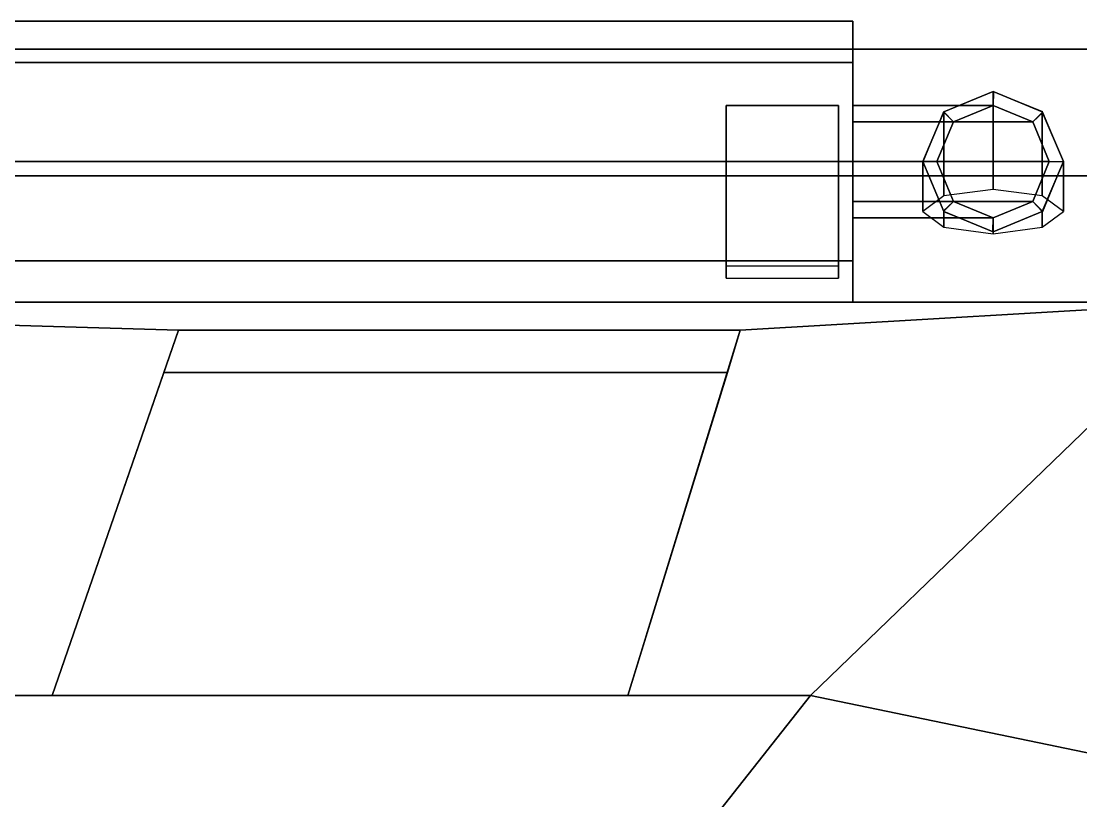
# Model space of a CAD drawing. Header units: millimetres. Extents: x -1.1 to 1.1, y -2.2 to 9.7.
# Drawn here: x -0.142 to 0.612, y 1.655 to 2.21 of the extents above; entities that cross this region are included whole.
import ezdxf

# ---------------------------------------------------------------- set-up
doc = ezdxf.new("R2010")
doc.units = ezdxf.units.MM

msp = doc.modelspace()

# ---------------------------------------------------------------- linework, layer by layer
for points in [[(0.45, 2.18071, 1.16071), (0.45, 2.21, 1.09), (-0.45, 2.21, 1.09), (-0.45, 2.18071, 1.16071)], [(0.45, 2.21, 1.09), (0.45, 2.18071, 1.01929), (-0.45, 2.18071, 1.01929), (-0.45, 2.21, 1.09)], [(0.45, 2.21, 1.09), (0.45, 2.18071, 1.16071), (0.45, 2.13828, 1.11828), (0.45, 2.15, 1.09)], [(0.45, 2.18071, 1.01929), (0.45, 2.21, 1.09), (0.45, 2.15, 1.09), (0.45, 2.13828, 1.06172)], [(0.71, 2.19, 0.42), (0.71, 2.1, 0.33), (-0.71, 2.1, 0.33), (-0.71, 2.19, 0.42)], [(0.71, 2.01, 1.05), (0.71, 2.19, 0.42), (-0.71, 2.19, 0.42), (-0.71, 2.01, 1.05)], [(0.45, 2.11, 1.19), (0.45, 2.18071, 1.16071), (-0.45, 2.18071, 1.16071), (-0.45, 2.11, 1.19)], [(0.45, 2.18071, 1.01929), (0.45, 2.11, 0.99), (-0.45, 2.11, 0.99), (-0.45, 2.18071, 1.01929)], [(0.45, 2.11, 0.99), (0.45, 2.18071, 1.01929), (0.45, 2.13828, 1.06172), (0.45, 2.11, 1.05)], [(0.45, 2.18071, 1.16071), (0.45, 2.11, 1.19), (0.45, 2.11, 1.13), (0.45, 2.13828, 1.11828)], [(0.55, 2.09016, 0.76945), (0.515, 2.08556, 0.78556), (0.515, 2.14536, 0.84536), (0.55, 2.16, 0.83929)], [(0.55, 2.16, 0.83929), (0.515, 2.14536, 0.84536), (0.515, 2.14536, 0.96), (0.55, 2.16, 0.96)], [(0.55, 2.16, 0.96), (0.515, 2.14536, 0.96), (0.52172, 2.13828, 0.96), (0.55, 2.15, 0.96)], [(0.585, 2.08556, 0.78556), (0.55, 2.09016, 0.76945), (0.55, 2.16, 0.83929), (0.585, 2.14536, 0.84536)], [(0.585, 2.14536, 0.84536), (0.55, 2.16, 0.83929), (0.55, 2.16, 0.96), (0.585, 2.14536, 0.96)], [(0.58536, 2.14536, 0.96), (0.55025, 2.15975, 0.96), (0.55, 2.15, 0.96), (0.57828, 2.13828, 0.96)], [(0.36, 2.15, 0.96), (0.36, 2.03571, 0.96), (0.36, 2.02714, 0.99), (0.36, 2.15, 0.99)], [(0.44, 2.15, 0.99), (0.44, 2.15, 0.96), (0.36, 2.15, 0.96), (0.36, 2.15, 0.99)], [(0.44, 2.15, 0.96), (0.44, 2.03571, 0.96), (0.36, 2.03571, 0.96), (0.36, 2.15, 0.96)], [(0.36, 2.15, 0.99), (0.36, 2.02714, 0.99), (0.44, 2.02714, 0.99), (0.44, 2.15, 0.99)], [(0.44, 2.02714, 0.99), (0.44, 2.03571, 0.96), (0.44, 2.15, 0.96), (0.44, 2.15, 0.99)], [(0.57828, 2.13828, 1.11828), (0.55, 2.15, 1.09), (0.45, 2.15, 1.09), (0.45, 2.13828, 1.11828)], [(0.55, 2.15, 1.09), (0.52172, 2.13828, 1.06172), (0.45, 2.13828, 1.06172), (0.45, 2.15, 1.09)], [(0.515, 2.08556, 0.78556), (0.5, 2.07444, 0.82444), (0.5, 2.11, 0.86), (0.515, 2.14536, 0.84536)], [(0.515, 2.14536, 0.84536), (0.5, 2.11, 0.86), (0.5, 2.11, 0.96), (0.515, 2.14536, 0.96)], [(0.51464, 2.14536, 0.96), (0.50025, 2.11025, 0.96), (0.51, 2.11, 0.96), (0.52172, 2.13828, 0.96)], [(0.52172, 2.13828, 1.06172), (0.55, 2.15, 1.09), (0.55, 2.15, 0.96), (0.52172, 2.13828, 0.96)], [(0.55, 2.15, 1.09), (0.57828, 2.13828, 1.11828), (0.57828, 2.13828, 0.96), (0.55, 2.15, 0.96)], [(0.6, 2.11, 0.96), (0.58536, 2.145, 0.96), (0.57828, 2.13828, 0.96), (0.59, 2.11, 0.96)], [(0.6, 2.07444, 0.82444), (0.585, 2.08556, 0.78556), (0.585, 2.14536, 0.84536), (0.6, 2.11, 0.86)], [(0.6, 2.11, 0.86), (0.585, 2.14536, 0.84536), (0.585, 2.14536, 0.96), (0.6, 2.11, 0.96)], [(0.59, 2.11, 1.13), (0.57828, 2.13828, 1.11828), (0.45, 2.13828, 1.11828), (0.45, 2.11, 1.13)], [(0.52172, 2.13828, 1.06172), (0.51, 2.11, 1.05), (0.45, 2.11, 1.05), (0.45, 2.13828, 1.06172)], [(0.51, 2.11, 1.05), (0.52172, 2.13828, 1.06172), (0.52172, 2.13828, 0.96), (0.51, 2.11, 0.96)], [(0.57828, 2.13828, 1.11828), (0.59, 2.11, 1.13), (0.59, 2.11, 0.96), (0.57828, 2.13828, 0.96)], [(0.45, 2.03929, 1.16071), (0.45, 2.11, 1.19), (-0.45, 2.11, 1.19), (-0.45, 2.03929, 1.16071)], [(0.45, 2.11, 0.99), (0.45, 2.03929, 1.01929), (-0.45, 2.03929, 1.01929), (-0.45, 2.11, 0.99)], [(0.57828, 2.08172, 1.11828), (0.59, 2.11, 1.13), (0.45, 2.11, 1.13), (0.45, 2.08172, 1.11828)], [(0.51, 2.11, 1.05), (0.52172, 2.08172, 1.06172), (0.45, 2.08172, 1.06172), (0.45, 2.11, 1.05)], [(0.45, 2.03929, 1.01929), (0.45, 2.11, 0.99), (0.45, 2.11, 1.05), (0.45, 2.08172, 1.06172)], [(0.45, 2.11, 1.19), (0.45, 2.03929, 1.16071), (0.45, 2.08172, 1.11828), (0.45, 2.11, 1.13)], [(0.5, 2.07444, 0.82444), (0.515, 2.06333, 0.86333), (0.515, 2.07464, 0.87464), (0.5, 2.11, 0.86)], [(0.5, 2.11, 0.86), (0.515, 2.07464, 0.87464), (0.515, 2.07464, 0.96), (0.5, 2.11, 0.96)], [(0.5, 2.11, 0.96), (0.51464, 2.075, 0.96), (0.52172, 2.08172, 0.96), (0.51, 2.11, 0.96)], [(0.52172, 2.08172, 1.06172), (0.51, 2.11, 1.05), (0.51, 2.11, 0.96), (0.52172, 2.08172, 0.96)], [(0.59, 2.11, 1.13), (0.57828, 2.08172, 1.11828), (0.57828, 2.08172, 0.96), (0.59, 2.11, 0.96)], [(0.58536, 2.07464, 0.96), (0.59975, 2.10975, 0.96), (0.59, 2.11, 0.96), (0.57828, 2.08172, 0.96)], [(0.585, 2.06333, 0.86333), (0.6, 2.07444, 0.82444), (0.6, 2.11, 0.86), (0.585, 2.07464, 0.87464)], [(0.585, 2.07464, 0.87464), (0.6, 2.11, 0.86), (0.6, 2.11, 0.96), (0.585, 2.07464, 0.96)], [(-0.71, -1.35, 0.33), (-0.71, 2.1, 0.33), (0.71, 2.1, 0.33), (0.71, -1.35, 0.33)], [(0.55, 2.07, 1.09), (0.57828, 2.08172, 1.11828), (0.45, 2.08172, 1.11828), (0.45, 2.07, 1.09)], [(0.52172, 2.08172, 1.06172), (0.55, 2.07, 1.09), (0.45, 2.07, 1.09), (0.45, 2.08172, 1.06172)], [(0.45, 2.01, 1.09), (0.45, 2.03929, 1.01929), (0.45, 2.08172, 1.06172), (0.45, 2.07, 1.09)], [(0.45, 2.03929, 1.16071), (0.45, 2.01, 1.09), (0.45, 2.07, 1.09), (0.45, 2.08172, 1.11828)], [(0.51464, 2.07464, 0.96), (0.54975, 2.06025, 0.96), (0.55, 2.07, 0.96), (0.52172, 2.08172, 0.96)], [(0.55, 2.07, 1.09), (0.52172, 2.08172, 1.06172), (0.52172, 2.08172, 0.96), (0.55, 2.07, 0.96)], [(0.57828, 2.08172, 1.11828), (0.55, 2.07, 1.09), (0.55, 2.07, 0.96), (0.57828, 2.08172, 0.96)], [(0.55, 2.06, 0.96), (0.585, 2.07464, 0.96), (0.57828, 2.08172, 0.96), (0.55, 2.07, 0.96)], [(0.515, 2.06333, 0.86333), (0.55, 2.05873, 0.87944), (0.55, 2.06, 0.88071), (0.515, 2.07464, 0.87464)], [(0.515, 2.07464, 0.87464), (0.55, 2.06, 0.88071), (0.55, 2.06, 0.96), (0.515, 2.07464, 0.96)], [(0.55, 2.05873, 0.87944), (0.585, 2.06333, 0.86333), (0.585, 2.07464, 0.87464), (0.55, 2.06, 0.88071)], [(0.55, 2.06, 0.88071), (0.585, 2.07464, 0.87464), (0.585, 2.07464, 0.96), (0.55, 2.06, 0.96)], [(0.45, 2.01, 1.09), (0.45, 2.03929, 1.16071), (-0.45, 2.03929, 1.16071), (-0.45, 2.01, 1.09)], [(0.45, 2.03929, 1.01929), (0.45, 2.01, 1.09), (-0.45, 2.01, 1.09), (-0.45, 2.03929, 1.01929)], [(0.71, 0.6, 1.05), (0.71, 2.01, 1.05), (-0.71, 2.01, 1.05), (-0.71, 0.6, 1.05)], [(0.37, 1.99, 1.06357), (0.71, 2.01, 1.05), (-0.71, 2.01, 1.05), (-0.03, 1.99, 1.06357)], [(-0.12, 1.73, 1.24), (-0.03, 1.99, 1.06357), (-0.71, 2.01, 1.05), (-0.42, 1.73, 1.24)], [(0.42, 1.73, 1.24), (0.71, 2.01, 1.05), (0.37, 1.99, 1.06357), (0.29, 1.73, 1.24)], [(0.71, 1.67, 1.2), (0.71, 2.01, 1.05), (0.71, 2.01, 1.05), (0.42, 1.73, 1.24)], [(-0.12, 1.73, 1.24), (-0.04038, 1.96, 1.22), (-0.03, 1.99, 1.1), (-0.03, 1.99, 1.06357)], [(0.36077, 1.96, 1.22), (0.37, 1.99, 1.1), (-0.03, 1.99, 1.1), (-0.04038, 1.96, 1.22)], [(0.37, 1.99, 1.1), (0.37, 1.99, 1.06357), (-0.03, 1.99, 1.06357), (-0.03, 1.99, 1.1)], [(0.37, 1.99, 1.06357), (0.37, 1.99, 1.1), (0.36077, 1.96, 1.22), (0.29, 1.73, 1.24)], [(0.29, 1.73, 1.24), (0.36077, 1.96, 1.22), (-0.04038, 1.96, 1.22), (-0.12, 1.73, 1.24)], [(0.27, 1.54, 1.35), (0.42, 1.73, 1.24), (-0.42, 1.73, 1.24), (-0.27, 1.54, 1.35)], [(0.71, 1.67, 1.2), (0.42, 1.73, 1.24), (0.42, 1.73, 1.24), (0.27, 1.54, 1.35)], [(0.78, 0.59, 1.2), (0.78, 1.67, 1.2), (0.27, 1.54, 1.35), (0.27, 0.57, 1.35)], [(0.78, 1.67, 1.2), (0.71, 1.67, 1.2), (0.71, 1.67, 1.2), (0.27, 1.54, 1.35)]]:
    msp.add_3dface(points)

doc.saveas('drawing.dxf')
